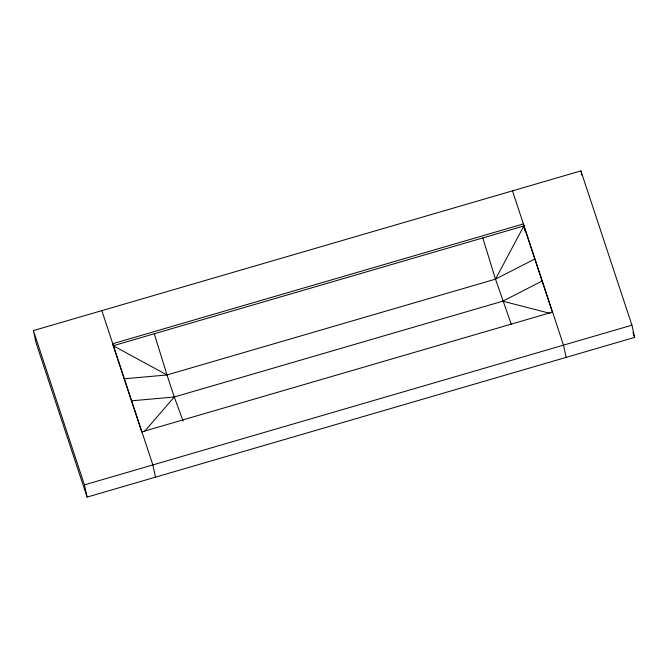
<?xml version="1.0" encoding="UTF-8"?>
<svg xmlns="http://www.w3.org/2000/svg" width="668" height="668" viewBox="0 0 668 668"><rect width="100%" height="100%" fill="white"/><g stroke="black" fill="none" stroke-linecap="round" stroke-linejoin="round"><path stroke-width="1" d="M124.148 378.789L166.992 374.965L495.497 279.149L523.846 225.959L552.361 312.173M144.413 431.536L174.281 397.001L502.787 301.184L542.074 281.061M511.237 324.18L495.497 279.149L534.784 259.017M33.4 330.593L580.909 170.899L631.936 325.182L634.6 337.407L87.09 497.101L36.064 342.818L33.4 330.593L84.427 484.885L87.09 497.101M523.846 225.959L113.218 345.732L141.733 431.945M141.933 431.854L552.561 312.081M84.427 484.885L631.936 325.182M131.437 400.833L174.281 397.001L183.082 420.957M502.787 301.184L549.989 313.342M174.281 397.001L166.992 374.965L113.218 345.732L112.775 343.694L523.403 223.922L524.956 231.053M632.963 332.464L634.6 337.407M512.473 190.856L563.5 345.147L566.163 357.372M101.837 310.628L152.863 464.92L155.527 477.144M482.789 237.933L495.497 279.149M154.283 333.749L166.992 374.965M580.909 170.899L581.795 174.974"/></g></svg>
